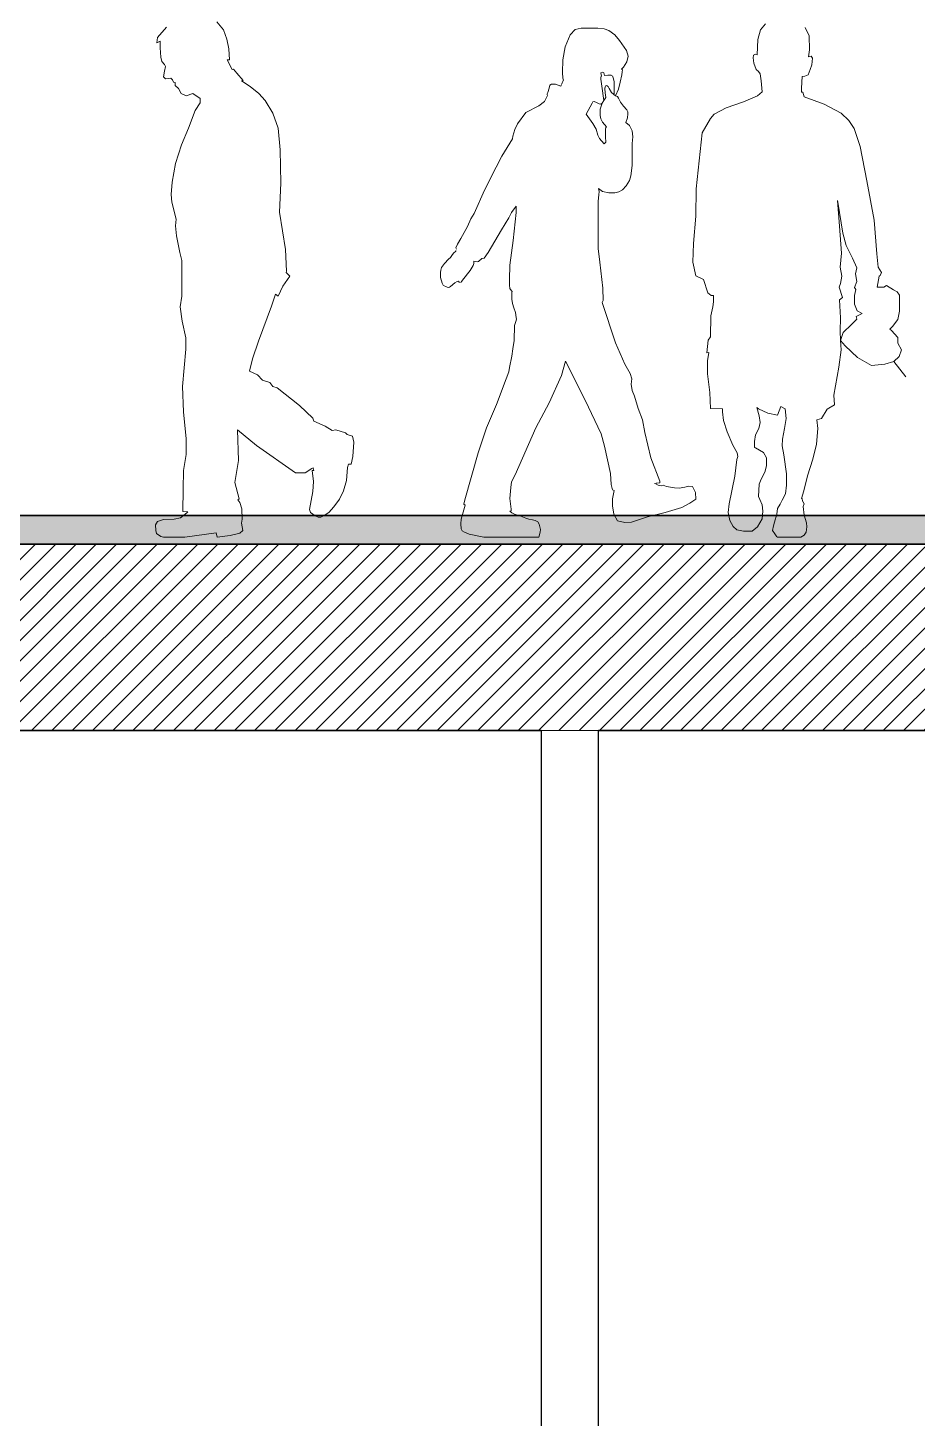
# Model space of a CAD drawing. Header units: centimetres. Extents: x -15511 to 6948, y 9649 to 14173.
# Drawn here: x -3761 to -3450.9, y 11325.2 to 11810 of the extents above; entities that cross this region are included whole.
import ezdxf

# ---------------------------------------------------------------- set-up
doc = ezdxf.new("R2010")
doc.units = ezdxf.units.CM
doc.header["$LTSCALE"] = 200
doc.linetypes.add('Dot 1mm', pattern=[0.1, 0, -0.1])
for name, color, linetype, lineweight in [('A-DETL', 90, 'Continuous', 9), ('A-FLOR', 192, 'Continuous', 9), ('A-FLOR-LEVL', 51, 'Continuous', 9), ('A-FLOR-PATT', 8, 'Continuous', 35), ('A-WALL', 113, 'Continuous', 9)]:
    doc.layers.add(name, color=color, linetype=linetype, lineweight=lineweight)

msp = doc.modelspace()

# ---------------------------------------------------------------- hatches: boundary and pattern name
at = {"layer": 'A-FLOR-PATT', "lineweight": 9}
h = msp.add_hatch(dxfattribs=at)
h.set_pattern_fill('FP_2', color=256, style=0, pattern_type=2)
h.set_pattern_definition([(50, (-4285.505, 12015), (72.8738, -6.3761), [7.62, -83.82]), (355, (-4285.505, 12015), (-14.097, 76.4224), [6.096, -67.056]), (100.451, (-4279.43, 12014.47), (58.777, 70.0469), [6.476, -71.236]), (46.184, (-4285.505, 12035.32), (108.4314, -16.8175), [11.43, -125.73]), (96.636, (-4276.47, 12033.92), (94.961, 98.971), [9.714, -106.854]), (351.184, (-4285.5, 12035.32), (94.9623, 98.9702), [9.144, -100.584]), (21, (-4275.345, 12030.24), (60.64565, -40.9065), [7.62, -83.82]), (326, (-4275.345, 12030.24), (24.7208, 73.6749), [6.096, -67.056]), (71.451, (-4270.29, 12026.83), (85.3669, 32.7687), [6.476, -71.236]), (37.5, (-4285.505, 12015), (1.23552, 33.82243), [3.353, -62.89, 3.353, -64.719, -67.31]), (37.5, (-4285.505, 12015), (1.23552, 33.82243), [-134.315, 3.353, -63.957]), (7.5, (-4285.505, 12015), (26.72815, 40.07255), [3.353, -35.458, 3.353, -61.366, -25.654]), (7.5, (-4285.505, 12015), (26.72815, 40.07255), [-103.53, 3.353, -22.301]), (327.5, (-4308.16, 12015), (54.23632, -2.29212), [3.353, -22.047, 3.353, -75.895, -105.156]), (327.5, (-4308.16, 12015), (54.23632, -2.29212), [-104.648, 3.353, -101.803]), (317.5, (-4318.32, 12015), (59.2516, 10.17014), [3.353, -29.667, 3.353, -49.276, -74.676]), (317.5, (-4318.32, 12015), (59.2516, 10.17014), [-85.649, 3.353, -71.323])])
h.paths.add_polyline_path([(-8532.22, 11630), (-6821.85, 11630), (-6821.85, 11640), (-8532.22, 11640), (-8532.22, 11638.01)], flags=0)
h.paths.add_polyline_path([(-4067.29, 11630), (-661.98, 11630), (-661.98, 11640), (-4091.98, 11640), (-4091.98, 11631.23), (-4086.98, 11631.23), (-4086.98, 11630)], flags=0)
h.paths.add_polyline_path([(-337.97, 11630), (-331.98, 11630), (-331.98, 11640), (-656.12, 11640), (-656.12, 11630), (-380.83, 11630)], flags=0)
h.paths.add_polyline_path([(-6811.98, 11630), (-4991.98, 11630), (-4991.98, 11640), (-6811.98, 11640)], flags=0)
h = msp.add_hatch(dxfattribs=at)
h.set_pattern_fill('FP_1', color=256, style=0, pattern_type=2)
h.set_pattern_definition([(45, (-4285.505, 12015), (-3.535534, 3.535534), [])])
h.paths.add_polyline_path([(-661.98, 11565), (-661.98, 11630), (-4086.98, 11630), (-4086.98, 11609.69), (-4091.98, 11609.69), (-4091.98, 11565), (-680.89, 11565)], flags=0)
h.paths.add_polyline_path([(-6661.98, 11565), (-4991.98, 11565), (-4991.98, 11630), (-6811.98, 11630), (-6811.98, 11565), (-6682.09, 11565)], flags=0)

# ---------------------------------------------------------------- linework, layer by layer
at = {"layer": 'A-DETL'}
for p, q in [((-3715.82, 11806.54), (-3712.7, 11810.17)), ((-3695.05, 11812.08), (-3692.77, 11809.23)), ((-3692.77, 11809.23), (-3691.56, 11806.06)), ((-3570.13, 11809.4), (-3571.86, 11807.5)), ((-3568.05, 11809.84), (-3570.13, 11809.4)), ((-3562.24, 11809.84), (-3568.05, 11809.84)), ((-3560.07, 11809.66), (-3562.24, 11809.84)), ((-3558.43, 11809.06), (-3560.07, 11809.66)), ((-3556.35, 11807.58), (-3558.43, 11809.06)), ((-3505.59, 11809.31), (-3506.5, 11805.88)), ((-3503.81, 11811.37), (-3505.59, 11809.31)), ((-3488.62, 11807.12), (-3489.97, 11810.11)), ((-3716.06, 11804.76), (-3715.82, 11806.54)), ((-3714.8, 11805.32), (-3716.06, 11804.76)), ((-3714.89, 11802.99), (-3714.8, 11805.32)), ((-3691.56, 11806.06), (-3690.93, 11802.64)), ((-3571.86, 11807.5), (-3573.6, 11803.34)), ((-3554.7, 11805.5), (-3556.35, 11807.58)), ((-3552.27, 11802.04), (-3554.7, 11805.5)), ((-3506.5, 11805.88), (-3506.73, 11800.57)), ((-3488.41, 11802.34), (-3488.62, 11807.12)), ((-3714.61, 11799.78), (-3714.89, 11802.99)), ((-3714.22, 11798.28), (-3714.61, 11799.78)), ((-3690.63, 11798.83), (-3691.44, 11798.78)), ((-3691.44, 11798.78), (-3689.73, 11795.48)), ((-3690.93, 11802.64), (-3690.63, 11798.83)), ((-3574.46, 11798.83), (-3574.55, 11794.41)), ((-3573.6, 11803.34), (-3574.46, 11798.83)), ((-3551.66, 11800.04), (-3552.27, 11802.04)), ((-3552.1, 11798.14), (-3551.66, 11800.04)), ((-3507.96, 11800.46), (-3508.11, 11799.46)), ((-3508.11, 11799.46), (-3507.81, 11797.68)), ((-3507.33, 11800.79), (-3507.96, 11800.46)), ((-3506.73, 11800.57), (-3507.33, 11800.79)), ((-3488.83, 11799.85), (-3488.41, 11802.34)), ((-3487.86, 11800.07), (-3488.83, 11799.85)), ((-3487.45, 11799.37), (-3487.86, 11800.07)), ((-3487.61, 11797.1), (-3487.45, 11799.37)), ((-3713.36, 11797.24), (-3714.22, 11798.28)), ((-3713.66, 11792.85), (-3713.39, 11794.81)), ((-3713.39, 11794.81), (-3713.03, 11796.5)), ((-3713.03, 11796.5), (-3713.36, 11797.24)), ((-3689.73, 11795.48), (-3689.24, 11795.56)), ((-3689.24, 11795.56), (-3688.16, 11794.21)), ((-3688.16, 11794.21), (-3685.91, 11791.59)), ((-3574.55, 11794.41), (-3574.46, 11792.41)), ((-3561.15, 11794.32), (-3560.58, 11794.46)), ((-3560.99, 11793.17), (-3561.15, 11794.32)), ((-3560.58, 11794.46), (-3560.16, 11794.23)), ((-3560.16, 11794.23), (-3559.95, 11793.35)), ((-3554.01, 11795.58), (-3553.31, 11796.23)), ((-3553.68, 11795.27), (-3554.01, 11795.58)), ((-3553.88, 11793.57), (-3553.78, 11794.59)), ((-3553.78, 11794.59), (-3553.68, 11795.27)), ((-3553.31, 11796.23), (-3552.1, 11798.14)), ((-3507.81, 11797.68), (-3507, 11795.45)), ((-3507, 11795.45), (-3506.18, 11794.78)), ((-3506.18, 11794.78), (-3505.65, 11793.97)), ((-3505.65, 11793.97), (-3505.31, 11791.46)), ((-3488.97, 11793.59), (-3488.27, 11795.41)), ((-3488.27, 11795.41), (-3487.61, 11797.1)), ((-3713, 11792.23), (-3713.66, 11792.85)), ((-3712.05, 11792.32), (-3713, 11792.23)), ((-3711.19, 11792.38), (-3712.05, 11792.32)), ((-3710.57, 11791.78), (-3711.19, 11792.38)), ((-3710.18, 11791.07), (-3710.57, 11791.78)), ((-3709.59, 11790.93), (-3710.18, 11791.07)), ((-3709.59, 11789.83), (-3709.59, 11790.93)), ((-3708.48, 11788.86), (-3709.59, 11789.83)), ((-3707.56, 11787.1), (-3708.48, 11788.86)), ((-3685.91, 11791.59), (-3686.45, 11791.52)), ((-3686.45, 11791.52), (-3683.5, 11789.47)), ((-3683.5, 11789.47), (-3680.49, 11787.03)), ((-3579.24, 11788.99), (-3579.67, 11787.47)), ((-3578.95, 11789.93), (-3579.24, 11788.99)), ((-3578.44, 11790.37), (-3578.95, 11789.93)), ((-3576.99, 11790.3), (-3578.44, 11790.37)), ((-3575.11, 11789.64), (-3576.99, 11790.3)), ((-3575.06, 11790.02), (-3575.11, 11789.64)), ((-3574.64, 11790.74), (-3574.92, 11790.24)), ((-3574.4, 11791.31), (-3574.64, 11790.74)), ((-3574.46, 11792.41), (-3574.2, 11791.72)), ((-3574.32, 11791.61), (-3574.4, 11791.31)), ((-3561.16, 11792.52), (-3561.04, 11793.12)), ((-3561.16, 11792.05), (-3561.16, 11792.52)), ((-3560.89, 11789.65), (-3561.16, 11792.05)), ((-3560.14, 11784.66), (-3560.89, 11789.65)), ((-3559.95, 11793.35), (-3558.82, 11793.44)), ((-3559.73, 11789.45), (-3559.78, 11788.76)), ((-3559.41, 11789.82), (-3559.73, 11789.45)), ((-3558.67, 11789.5), (-3559.2, 11789.82)), ((-3558.82, 11793.44), (-3557.61, 11793.41)), ((-3558.3, 11788.81), (-3558.67, 11789.5)), ((-3557.61, 11793.41), (-3557.37, 11793.38)), ((-3557.19, 11793.18), (-3556.86, 11792.58)), ((-3556.86, 11792.58), (-3556.57, 11791.28)), ((-3556.57, 11791.28), (-3556.54, 11788.94)), ((-3556.54, 11788.94), (-3556.54, 11786.98)), ((-3555.04, 11788.56), (-3554.51, 11790.99)), ((-3554.51, 11790.99), (-3553.88, 11793.57)), ((-3505.31, 11791.46), (-3504.97, 11787.6)), ((-3491.27, 11788.99), (-3491.04, 11792.96)), ((-3491.19, 11787.54), (-3491.27, 11788.99)), ((-3491.04, 11792.96), (-3490.09, 11793.06)), ((-3490.09, 11793.06), (-3488.97, 11793.59)), ((-3705.8, 11786.27), (-3707.56, 11787.1)), ((-3703.5, 11787.06), (-3705.8, 11786.27)), ((-3700.95, 11785.31), (-3703.5, 11787.06)), ((-3700.95, 11783.85), (-3700.95, 11785.31)), ((-3680.49, 11787.03), (-3678.21, 11784.67)), ((-3678.21, 11784.67), (-3675.6, 11780.2)), ((-3580.9, 11784.32), (-3582.82, 11782.8)), ((-3579.81, 11786.32), (-3580.9, 11784.32)), ((-3579.89, 11786.9), (-3579.96, 11786.61)), ((-3579.96, 11786.61), (-3579.81, 11786.32)), ((-3579.67, 11787.47), (-3579.89, 11786.9)), ((-3563.94, 11784.17), (-3564.19, 11783.76)), ((-3563.53, 11784.33), (-3563.94, 11784.17)), ((-3562.72, 11783.89), (-3563.53, 11784.33)), ((-3560.79, 11783.67), (-3560.14, 11784.66)), ((-3559.49, 11785.65), (-3560.14, 11784.66)), ((-3559.78, 11788.76), (-3559.67, 11787.27)), ((-3559.67, 11787.27), (-3559.49, 11785.65)), ((-3557.45, 11787.38), (-3558.3, 11788.81)), ((-3556.78, 11786.82), (-3557.45, 11787.38)), ((-3556.54, 11786.98), (-3556.78, 11786.82)), ((-3556.78, 11786.82), (-3556.12, 11786.26)), ((-3556.12, 11786.26), (-3555.04, 11788.56)), ((-3556.12, 11786.26), (-3555.38, 11786)), ((-3555.38, 11786), (-3555.06, 11785.42)), ((-3555.06, 11785.42), (-3554.37, 11784.04)), ((-3554.37, 11784.04), (-3553.31, 11782.71)), ((-3511.42, 11784.19), (-3517.47, 11782.05)), ((-3506.55, 11786.24), (-3511.42, 11784.19)), ((-3504.97, 11787.6), (-3506.55, 11786.24)), ((-3490.73, 11787.56), (-3491.19, 11787.54)), ((-3490.29, 11785.86), (-3490.73, 11787.56)), ((-3483.29, 11783.31), (-3490.29, 11785.86)), ((-3705.02, 11774.93), (-3702.62, 11781.11)), ((-3702.62, 11781.11), (-3700.95, 11783.85)), ((-3675.6, 11780.2), (-3673.73, 11774.93)), ((-3587.3, 11780.48), (-3590.26, 11776.48)), ((-3582.82, 11782.8), (-3587.3, 11780.48)), ((-3564.19, 11783.76), (-3566.35, 11779.88)), ((-3566.35, 11779.88), (-3563.97, 11776.62)), ((-3561.84, 11783.51), (-3562.72, 11783.89)), ((-3561.21, 11783.35), (-3561.84, 11783.51)), ((-3561.48, 11779.37), (-3561.42, 11781.6)), ((-3561.26, 11778.26), (-3561.48, 11779.37)), ((-3561.42, 11781.6), (-3560.79, 11783.67)), ((-3560.79, 11783.67), (-3561.21, 11783.35)), ((-3553.31, 11782.71), (-3552.15, 11781.39)), ((-3552.15, 11781.39), (-3551.83, 11780.7)), ((-3551.78, 11779.96), (-3551.88, 11778.58)), ((-3551.83, 11780.7), (-3551.78, 11779.96)), ((-3521.7, 11779.9), (-3522.93, 11778.4)), ((-3517.47, 11782.05), (-3521.7, 11779.9)), ((-3477.35, 11780.24), (-3483.29, 11783.31)), ((-3474.7, 11777.69), (-3477.35, 11780.24)), ((-3707.38, 11769.2), (-3705.02, 11774.93)), ((-3673.73, 11774.93), (-3673.01, 11767.43)), ((-3591.22, 11774.56), (-3591.94, 11772.17)), ((-3590.26, 11776.48), (-3591.22, 11774.56)), ((-3563.97, 11776.62), (-3562.81, 11774.6)), ((-3562.81, 11774.6), (-3562.24, 11772.57)), ((-3560.57, 11777.09), (-3561.26, 11778.26)), ((-3559.2, 11775.4), (-3560.57, 11777.09)), ((-3559.56, 11774.67), (-3559.49, 11775.25)), ((-3559.56, 11771.92), (-3559.56, 11774.67)), ((-3559.49, 11775.25), (-3559.2, 11775.4)), ((-3551.88, 11778.58), (-3552.52, 11776.93)), ((-3552.52, 11776.93), (-3551.17, 11775.9)), ((-3551.17, 11775.9), (-3550.23, 11774.02)), ((-3522.93, 11778.4), (-3525.88, 11773.39)), ((-3472.89, 11774.83), (-3474.7, 11777.69)), ((-3470.81, 11768.63), (-3472.89, 11774.83)), ((-3591.97, 11771.3), (-3595.71, 11765.26)), ((-3591.94, 11772.17), (-3591.97, 11771.3)), ((-3562.24, 11772.57), (-3561.66, 11771.34)), ((-3561.66, 11771.34), (-3560.93, 11770.55)), ((-3560.93, 11770.55), (-3560.01, 11769.51)), ((-3560.01, 11769.51), (-3559.41, 11770.11)), ((-3559.41, 11770.11), (-3559.56, 11771.92)), ((-3550.23, 11774.02), (-3550.01, 11771.99)), ((-3550.01, 11771.99), (-3550.23, 11769.61)), ((-3550.23, 11769.61), (-3550.23, 11761.94)), ((-3525.88, 11773.39), (-3527.97, 11753.88)), ((-3709.51, 11762.7), (-3707.38, 11769.2)), ((-3673.01, 11767.43), (-3672.81, 11755.83)), ((-3595.71, 11765.26), (-3597.73, 11761.43)), ((-3468.41, 11756.61), (-3470.81, 11768.63)), ((-3710.69, 11756.2), (-3709.51, 11762.7)), ((-3597.73, 11761.43), (-3601.78, 11753.33)), ((-3550.23, 11761.94), (-3550.73, 11758.39)), ((-3711.02, 11751.88), (-3710.69, 11756.2)), ((-3672.81, 11755.83), (-3673.28, 11745.66)), ((-3552.33, 11754.92), (-3553.7, 11753.47)), ((-3551.17, 11756.73), (-3552.33, 11754.92)), ((-3550.73, 11758.39), (-3551.17, 11756.73)), ((-3465.88, 11742.91), (-3468.41, 11756.61)), ((-3710.77, 11749.22), (-3711.02, 11751.88)), ((-3601.78, 11753.33), (-3605.4, 11745.24)), ((-3561.92, 11751.73), (-3562.18, 11749.59)), ((-3560.57, 11752.9), (-3562.02, 11753.91)), ((-3562.02, 11753.91), (-3561.74, 11752.89)), ((-3561.74, 11752.89), (-3561.92, 11751.73)), ((-3558.47, 11752.46), (-3560.57, 11752.9)), ((-3556.3, 11752.46), (-3558.47, 11752.46)), ((-3554.93, 11752.75), (-3556.3, 11752.46)), ((-3553.7, 11753.47), (-3554.93, 11752.75)), ((-3527.97, 11753.88), (-3528.1, 11744.27)), ((-3709.3, 11743.3), (-3710.77, 11749.22)), ((-3673.28, 11745.66), (-3671.2, 11732.7)), ((-3605.4, 11745.24), (-3606.57, 11743.42)), ((-3592.3, 11745.55), (-3593.26, 11743.74)), ((-3590.73, 11747.79), (-3592.3, 11745.55)), ((-3591.73, 11735.84), (-3590.75, 11745.57)), ((-3590.75, 11745.57), (-3590.73, 11747.79)), ((-3562.18, 11749.59), (-3562.18, 11745.66)), ((-3562.18, 11745.66), (-3562.09, 11737.62)), ((-3478, 11740.82), (-3478.68, 11749.73)), ((-3478.68, 11749.73), (-3478.55, 11749.15)), ((-3478.55, 11749.15), (-3476.88, 11738.41)), ((-3709.5, 11740.94), (-3709.3, 11743.3)), ((-3709.17, 11737.42), (-3709.5, 11740.94)), ((-3607.64, 11740.76), (-3609.98, 11736.5)), ((-3606.57, 11743.42), (-3607.64, 11740.76)), ((-3593.26, 11743.74), (-3595.81, 11739.59)), ((-3528.1, 11744.27), (-3528.93, 11734.74)), ((-3477.25, 11731.42), (-3478, 11740.82)), ((-3465, 11731.13), (-3465.88, 11742.91)), ((-3707.99, 11731.68), (-3709.17, 11737.42)), ((-3609.98, 11736.5), (-3611.15, 11734.58)), ((-3595.81, 11739.59), (-3600.5, 11731.6)), ((-3592.9, 11727.27), (-3591.73, 11735.84)), ((-3562.09, 11737.62), (-3562.18, 11733.07)), ((-3476.88, 11738.41), (-3475.7, 11734.13)), ((-3707.25, 11728.81), (-3707.99, 11731.68)), ((-3671.2, 11732.7), (-3670.8, 11725.13)), ((-3613.1, 11730.64), (-3612.63, 11731.43)), ((-3612.63, 11731.43), (-3611.75, 11732.05)), ((-3611.15, 11734.58), (-3611.79, 11733.3)), ((-3611.79, 11733.3), (-3611.48, 11732.76)), ((-3611.75, 11732.05), (-3611.71, 11732.39)), ((-3600.5, 11731.6), (-3601.88, 11729.68)), ((-3562.18, 11733.07), (-3561.56, 11728.25)), ((-3528.93, 11734.74), (-3529.07, 11728.23)), ((-3477.8, 11726.52), (-3477.25, 11731.42)), ((-3475.7, 11734.13), (-3473.48, 11729.69)), ((-3464.49, 11726.52), (-3465, 11731.13)), ((-3707.25, 11721.44), (-3707.25, 11728.81)), ((-3617.02, 11725.51), (-3616.76, 11726.45)), ((-3616.76, 11726.45), (-3615.76, 11727.85)), ((-3615.76, 11727.85), (-3614.33, 11729.26)), ((-3614.33, 11729.26), (-3613.65, 11729.91)), ((-3613.65, 11729.91), (-3613.1, 11730.64)), ((-3605.74, 11727.06), (-3606.79, 11725.39)), ((-3605.53, 11727.82), (-3605.74, 11727.06)), ((-3605.47, 11728.64), (-3605.53, 11727.82)), ((-3604.97, 11728.51), (-3605.47, 11728.64)), ((-3604.32, 11728.35), (-3604.97, 11728.51)), ((-3603.87, 11728.47), (-3604.32, 11728.35)), ((-3602.74, 11729.57), (-3603.87, 11728.47)), ((-3601.88, 11729.68), (-3602.74, 11729.57)), ((-3593.07, 11722.27), (-3592.9, 11727.27)), ((-3561.56, 11728.25), (-3560.49, 11719.23)), ((-3529.07, 11728.23), (-3528.05, 11723.47)), ((-3477.13, 11723.34), (-3477.8, 11726.52)), ((-3473.48, 11729.69), (-3471.99, 11726.29)), ((-3471.99, 11726.29), (-3472.41, 11724.26)), ((-3463.36, 11724.69), (-3464.49, 11726.52)), ((-3707.3, 11716.39), (-3707.25, 11721.44)), ((-3669.66, 11723.39), (-3672.09, 11719.93)), ((-3670.8, 11725.13), (-3670.88, 11724.71)), ((-3670.88, 11724.71), (-3669.66, 11723.39)), ((-3617.11, 11724.66), (-3617.02, 11725.51)), ((-3617.05, 11722.93), (-3617.11, 11724.66)), ((-3616.55, 11720.97), (-3617.05, 11722.93)), ((-3616.14, 11720.29), (-3616.55, 11720.97)), ((-3612.1, 11721.08), (-3613.59, 11719.74)), ((-3611.28, 11721.58), (-3612.1, 11721.08)), ((-3610.87, 11721.67), (-3611.28, 11721.58)), ((-3610.57, 11721.35), (-3610.87, 11721.67)), ((-3610.19, 11721.14), (-3610.57, 11721.35)), ((-3609.49, 11722.05), (-3609.9, 11721.35)), ((-3606.79, 11725.39), (-3609.49, 11722.05)), ((-3593.07, 11720.21), (-3593.07, 11722.27)), ((-3528.05, 11723.47), (-3525.37, 11722.24)), ((-3525.37, 11722.24), (-3523.88, 11717.61)), ((-3477.69, 11720.89), (-3477.13, 11723.34)), ((-3471.95, 11721.55), (-3472.78, 11719.46)), ((-3472.41, 11724.26), (-3471.95, 11721.55)), ((-3464.8, 11719.51), (-3464.2, 11723.39)), ((-3464.2, 11723.39), (-3463.84, 11723.61)), ((-3463.84, 11723.61), (-3463.36, 11724.69)), ((-3707.93, 11712.65), (-3707.3, 11716.39)), ((-3674.62, 11717.09), (-3676.07, 11712.9)), ((-3673.76, 11716.39), (-3674.62, 11717.09)), ((-3672.09, 11719.93), (-3673.76, 11716.39)), ((-3615.38, 11719.74), (-3616.14, 11720.29)), ((-3614.41, 11719.44), (-3615.38, 11719.74)), ((-3614, 11719.5), (-3614.41, 11719.44)), ((-3613.59, 11719.74), (-3614, 11719.5)), ((-3592.98, 11719.14), (-3593.07, 11720.21)), ((-3592.36, 11718.25), (-3592.98, 11719.14)), ((-3592.11, 11718.1), (-3592.36, 11718.25)), ((-3592.27, 11716.99), (-3592.19, 11717.7)), ((-3592.27, 11715.36), (-3592.27, 11716.99)), ((-3592.19, 11717.7), (-3592.11, 11718.1)), ((-3560.49, 11719.23), (-3560.4, 11714.86)), ((-3523.88, 11717.61), (-3522.79, 11716.69)), ((-3522.79, 11716.69), (-3521.96, 11716.66)), ((-3521.96, 11716.66), (-3521.91, 11714.44)), ((-3478.14, 11719.55), (-3477.69, 11720.89)), ((-3476.97, 11715.93), (-3478.14, 11719.55)), ((-3472.78, 11719.46), (-3472.28, 11718.75)), ((-3472.73, 11716.68), (-3472.78, 11713.65)), ((-3472.28, 11718.75), (-3472.73, 11716.68)), ((-3462.48, 11719.51), (-3464.8, 11719.51)), ((-3461.63, 11720.08), (-3462.48, 11719.51)), ((-3459.21, 11718.61), (-3461.63, 11720.08)), ((-3457.86, 11717.94), (-3459.21, 11718.61)), ((-3457.12, 11716.75), (-3457.86, 11717.94)), ((-3457.12, 11711.18), (-3457.12, 11716.75)), ((-3707.18, 11707.72), (-3707.93, 11712.65)), ((-3676.07, 11712.9), (-3680.62, 11700.78)), ((-3592.03, 11713.82), (-3592.27, 11715.36)), ((-3591.51, 11712.31), (-3592.03, 11713.82)), ((-3590.96, 11710.76), (-3591.51, 11712.31)), ((-3560.4, 11714.86), (-3560.75, 11714.23)), ((-3560.75, 11714.23), (-3556.12, 11700.17)), ((-3522.1, 11712.72), (-3522.89, 11709.61)), ((-3521.91, 11714.44), (-3522.1, 11712.72)), ((-3477.94, 11715.16), (-3476.97, 11715.93)), ((-3477.64, 11708.91), (-3477.94, 11715.16)), ((-3472.78, 11713.65), (-3471.79, 11711.36)), ((-3471.79, 11711.36), (-3470.07, 11710.33)), ((-3705.87, 11701.92), (-3707.18, 11707.72)), ((-3591.28, 11706.2), (-3590.88, 11707.59)), ((-3590.68, 11708.94), (-3590.96, 11710.76)), ((-3590.88, 11707.59), (-3590.64, 11708.38)), ((-3590.64, 11708.38), (-3590.68, 11708.94)), ((-3522.89, 11709.61), (-3522.98, 11702.21)), ((-3477.79, 11704.27), (-3477.64, 11708.91)), ((-3473.85, 11706.51), (-3476.67, 11703.8)), ((-3471.94, 11708.36), (-3473.85, 11706.51)), ((-3470.07, 11710.33), (-3472.22, 11709.38)), ((-3472.22, 11709.38), (-3471.94, 11708.36)), ((-3459.49, 11705.83), (-3457.69, 11708.31)), ((-3457.69, 11708.31), (-3457.12, 11711.18)), ((-3705.91, 11697.97), (-3705.87, 11701.92)), ((-3591.47, 11700.93), (-3591.28, 11706.2)), ((-3522.98, 11702.21), (-3523.82, 11701.02)), ((-3477.6, 11700.99), (-3477.79, 11704.27)), ((-3476.67, 11703.8), (-3477.6, 11700.99)), ((-3460.42, 11704.94), (-3459.49, 11705.83)), ((-3459.9, 11704.41), (-3460.42, 11704.94)), ((-3457.66, 11702.02), (-3459.9, 11704.41)), ((-3457.66, 11700.06), (-3457.66, 11702.02)), ((-3707.1, 11684.94), (-3705.91, 11697.97)), ((-3680.62, 11700.78), (-3682.63, 11694.62)), ((-3592.19, 11695.54), (-3591.83, 11698.07)), ((-3591.83, 11698.07), (-3591.47, 11700.93)), ((-3556.12, 11700.17), (-3552.82, 11692.76)), ((-3523.82, 11701.02), (-3524.23, 11696.7)), ((-3524.23, 11696.7), (-3523.53, 11696.76)), ((-3523.53, 11696.76), (-3523.96, 11693.92)), ((-3478.26, 11691.68), (-3477.4, 11697.71)), ((-3477.4, 11697.71), (-3477.6, 11700.99)), ((-3477.6, 11700.99), (-3476.06, 11699.14)), ((-3476.06, 11699.14), (-3471.71, 11695)), ((-3456.39, 11697.74), (-3457.66, 11700.06)), ((-3457.23, 11695.35), (-3456.39, 11697.74)), ((-3682.63, 11694.62), (-3683.75, 11690.28)), ((-3593.1, 11691.6), (-3592.19, 11695.54)), ((-3573.51, 11693.79), (-3574.93, 11688.77)), ((-3566.65, 11680.16), (-3573.51, 11693.79)), ((-3552.82, 11692.76), (-3550.92, 11689.47)), ((-3523.96, 11693.92), (-3524.05, 11689.39)), ((-3471.71, 11695), (-3466.86, 11692.26)), ((-3466.86, 11692.26), (-3462.15, 11692.75)), ((-3462.15, 11692.75), (-3459.06, 11693.59)), ((-3459.06, 11693.59), (-3457.23, 11695.35)), ((-3454.81, 11688.34), (-3459.06, 11693.59)), ((-3683.75, 11690.28), (-3680.93, 11689)), ((-3680.93, 11689), (-3679.16, 11687.12)), ((-3679.16, 11687.12), (-3676.63, 11686.27)), ((-3597.61, 11678.59), (-3594.26, 11687.61)), ((-3594.26, 11687.61), (-3593.23, 11690.06)), ((-3593.23, 11690.06), (-3593.1, 11691.6)), ((-3574.93, 11688.77), (-3579.18, 11679.23)), ((-3550.92, 11689.47), (-3550.43, 11687.6)), ((-3550.43, 11687.6), (-3550.62, 11685.7)), ((-3524.05, 11689.39), (-3523.16, 11682.8)), ((-3479.96, 11681.94), (-3478.26, 11691.68)), ((-3706.77, 11676.14), (-3707.1, 11684.94)), ((-3676.63, 11686.27), (-3675.53, 11684.91)), ((-3675.53, 11684.91), (-3674, 11684.49)), ((-3674, 11684.49), (-3666.32, 11678.33)), ((-3550.62, 11685.7), (-3550.25, 11683.58)), ((-3550.25, 11683.58), (-3549.41, 11681.52)), ((-3523.16, 11682.8), (-3522.92, 11677.24)), ((-3666.32, 11678.33), (-3661.64, 11673.86)), ((-3601.09, 11670.47), (-3597.61, 11678.59)), ((-3579.18, 11679.23), (-3583.82, 11670.47)), ((-3561.09, 11668.37), (-3566.65, 11680.16)), ((-3549.41, 11681.52), (-3548.23, 11677.2)), ((-3506.77, 11677.56), (-3506.28, 11677.08)), ((-3505.94, 11674.67), (-3506.77, 11677.56)), ((-3499.62, 11674.97), (-3498.47, 11677.98)), ((-3498.47, 11677.98), (-3496.89, 11677.13)), ((-3482.28, 11676.99), (-3479.78, 11678.49)), ((-3479.78, 11678.49), (-3479.96, 11681.94)), ((-3705.78, 11666.67), (-3706.77, 11676.14)), ((-3661.64, 11673.86), (-3661.32, 11672.86)), ((-3661.32, 11672.86), (-3657.27, 11671.13)), ((-3548.23, 11677.2), (-3546.65, 11673.26)), ((-3546.65, 11673.26), (-3545.81, 11668.84)), ((-3522.92, 11677.24), (-3518.73, 11677.12)), ((-3518.73, 11677.12), (-3518.8, 11676.04)), ((-3518.8, 11676.04), (-3518.38, 11673.09)), ((-3518.38, 11673.09), (-3517.15, 11669.07)), ((-3506.28, 11677.08), (-3503.03, 11675.65)), ((-3505.7, 11672.4), (-3505.94, 11674.67)), ((-3503.03, 11675.65), (-3499.62, 11674.97)), ((-3496.58, 11673.73), (-3497.11, 11670.28)), ((-3496.89, 11677.13), (-3496.58, 11673.73)), ((-3485.9, 11673.34), (-3484.29, 11673.74)), ((-3485.51, 11670.33), (-3485.9, 11673.34)), ((-3484.29, 11673.74), (-3482.28, 11676.99)), ((-3681.28, 11664.35), (-3687.91, 11669.79)), ((-3687.91, 11669.79), (-3687.5, 11659.11)), ((-3657.27, 11671.13), (-3654.93, 11669.59)), ((-3654.93, 11669.59), (-3653.57, 11669.86)), ((-3653.57, 11669.86), (-3650.24, 11668.78)), ((-3650.24, 11668.78), (-3649.63, 11668.2)), ((-3649.63, 11668.2), (-3647.74, 11667.61)), ((-3603.93, 11661.83), (-3601.09, 11670.47)), ((-3583.82, 11670.47), (-3591.04, 11654.1)), ((-3559.97, 11664.12), (-3561.09, 11668.37)), ((-3545.81, 11668.84), (-3543.78, 11660.09)), ((-3517.15, 11669.07), (-3515.22, 11664.51)), ((-3507.63, 11665.73), (-3507.23, 11668.05)), ((-3507.23, 11668.05), (-3506.09, 11670.27)), ((-3506.09, 11670.27), (-3505.7, 11672.4)), ((-3497.11, 11670.28), (-3497.84, 11666.58)), ((-3485.98, 11664.85), (-3485.51, 11670.33)), ((-3705.78, 11661.17), (-3705.78, 11666.67)), ((-3667.62, 11654.88), (-3681.28, 11664.35)), ((-3647.74, 11667.61), (-3647.34, 11665.52)), ((-3647.34, 11665.52), (-3647.64, 11660.49)), ((-3557.8, 11654.56), (-3559.97, 11664.12)), ((-3515.22, 11664.51), (-3513.64, 11661.77)), ((-3507.57, 11663.7), (-3507.63, 11665.73)), ((-3507.25, 11663.57), (-3507.57, 11663.7)), ((-3504.5, 11661.88), (-3507.25, 11663.57)), ((-3497.84, 11666.58), (-3497.96, 11664.27)), ((-3497.96, 11664.27), (-3497.42, 11661.15)), ((-3487.28, 11659.58), (-3485.98, 11664.85)), ((-3706.66, 11655.67), (-3705.78, 11661.17)), ((-3687.5, 11659.11), (-3688.79, 11651.4)), ((-3647.64, 11660.49), (-3648.24, 11657.85)), ((-3608.57, 11645.46), (-3603.93, 11661.83)), ((-3543.78, 11660.09), (-3540.69, 11651.92)), ((-3513.73, 11659.46), (-3514.44, 11653.65)), ((-3513.39, 11660.51), (-3513.73, 11659.46)), ((-3513.64, 11661.77), (-3513.39, 11660.51)), ((-3503.48, 11660.02), (-3504.5, 11661.88)), ((-3503.43, 11657.27), (-3503.48, 11660.02)), ((-3497.42, 11661.15), (-3496.49, 11654.42)), ((-3489.15, 11653.73), (-3487.28, 11659.58)), ((-3706.88, 11649.17), (-3706.66, 11655.67)), ((-3664.26, 11654.88), (-3667.62, 11654.88)), ((-3661.99, 11656.29), (-3664.26, 11654.88)), ((-3661.56, 11656.56), (-3661.99, 11656.29)), ((-3661.34, 11651.81), (-3661.89, 11655.64)), ((-3661.89, 11655.64), (-3661.31, 11655.64)), ((-3661.31, 11655.64), (-3661.56, 11656.56)), ((-3649.51, 11656.66), (-3649.92, 11652.15)), ((-3649.18, 11657.85), (-3649.51, 11656.66)), ((-3648.24, 11657.85), (-3649.18, 11657.85)), ((-3591.04, 11654.1), (-3592.33, 11651.65)), ((-3557.61, 11650.74), (-3557.8, 11654.56)), ((-3514.44, 11653.65), (-3516.5, 11644.02)), ((-3505.31, 11652.67), (-3503.98, 11655)), ((-3503.98, 11655), (-3503.43, 11657.27)), ((-3496.49, 11654.42), (-3496.45, 11650.56)), ((-3490.47, 11648.59), (-3489.15, 11653.73)), ((-3706.9, 11641.4), (-3706.88, 11649.17)), ((-3688.79, 11651.4), (-3687.3, 11645.74)), ((-3662.78, 11642.08), (-3661.62, 11648.31)), ((-3661.62, 11648.31), (-3661.34, 11651.81)), ((-3650.92, 11648.6), (-3652.29, 11645.7)), ((-3649.92, 11652.15), (-3650.92, 11648.6)), ((-3592.59, 11649.72), (-3592.97, 11645.85)), ((-3592.33, 11651.65), (-3592.59, 11649.72)), ((-3557.19, 11648.93), (-3557.61, 11650.74)), ((-3556.52, 11648.61), (-3557.19, 11648.93)), ((-3557.09, 11645.78), (-3556.52, 11648.61)), ((-3542.47, 11651.12), (-3541.94, 11651.23)), ((-3540.66, 11651.29), (-3541.94, 11651.23)), ((-3541.94, 11651.23), (-3541.9, 11650.88)), ((-3541.77, 11650.79), (-3540.92, 11650.44)), ((-3540.92, 11650.44), (-3540.05, 11650.33)), ((-3540.69, 11651.92), (-3540.66, 11651.29)), ((-3540.05, 11650.33), (-3539.45, 11650.49)), ((-3539.45, 11650.49), (-3538.27, 11650.03)), ((-3538.27, 11650.03), (-3535.55, 11649.54)), ((-3535.55, 11649.54), (-3533.87, 11649.44)), ((-3533.87, 11649.44), (-3531.95, 11649.79)), ((-3531.95, 11649.79), (-3530.5, 11650.23)), ((-3530.5, 11650.23), (-3529.21, 11650.08)), ((-3529.21, 11650.08), (-3528.17, 11647.95)), ((-3506.27, 11646.56), (-3506.04, 11650.86)), ((-3506.04, 11650.86), (-3505.31, 11652.67)), ((-3496.45, 11650.56), (-3496.86, 11647.45)), ((-3491.29, 11645.88), (-3490.47, 11648.59)), ((-3687.3, 11645.74), (-3687.8, 11645.39)), ((-3687.8, 11645.39), (-3687.09, 11644.47)), ((-3687.09, 11644.47), (-3686.37, 11642.33)), ((-3652.29, 11645.7), (-3654.27, 11643)), ((-3609.45, 11640.28), (-3608.51, 11643.56)), ((-3608.96, 11643.92), (-3608.57, 11645.46)), ((-3608.51, 11643.56), (-3608.96, 11643.92)), ((-3592.97, 11645.85), (-3592.46, 11642.11)), ((-3557.12, 11643.32), (-3557.09, 11645.78)), ((-3530.15, 11644.25), (-3532.92, 11642.72)), ((-3528.08, 11645.69), (-3530.15, 11644.25)), ((-3528.17, 11647.95), (-3528.08, 11645.69)), ((-3516.5, 11644.02), (-3516.77, 11641.04)), ((-3505.76, 11645.48), (-3506.27, 11646.56)), ((-3504.91, 11643.67), (-3505.76, 11645.48)), ((-3504.74, 11641.48), (-3504.91, 11643.67)), ((-3498.66, 11643.86), (-3499.65, 11642.39)), ((-3497.93, 11645.29), (-3498.66, 11643.86)), ((-3496.86, 11647.45), (-3497.93, 11645.29)), ((-3491.01, 11645.92), (-3491.29, 11645.88)), ((-3490.93, 11644.98), (-3491.01, 11645.92)), ((-3490.29, 11643.96), (-3490.72, 11644.88)), ((-3490.63, 11643.07), (-3490.29, 11643.96)), ((-3713.7, 11638.51), (-3709.92, 11638.72)), ((-3709.92, 11638.72), (-3707.82, 11639.18)), ((-3707.82, 11639.18), (-3705.6, 11640.9)), ((-3705.26, 11641.18), (-3706.9, 11641.4)), ((-3705.6, 11640.9), (-3705.26, 11641.18)), ((-3686.25, 11638.72), (-3686.5, 11637.33)), ((-3686.37, 11642.33), (-3686.25, 11638.72)), ((-3662.39, 11641.03), (-3662.78, 11642.08)), ((-3660.84, 11639.8), (-3662.39, 11641.03)), ((-3659.78, 11639.39), (-3660.84, 11639.8)), ((-3658.88, 11639.41), (-3659.78, 11639.39)), ((-3657.36, 11640.15), (-3658.88, 11639.41)), ((-3656.05, 11641.02), (-3657.36, 11640.15)), ((-3654.27, 11643), (-3656.05, 11641.02)), ((-3610.02, 11636.99), (-3609.85, 11638.62)), ((-3609.85, 11638.62), (-3609.45, 11640.28)), ((-3592.46, 11641.6), (-3592.97, 11641.47)), ((-3592.97, 11641.47), (-3592.23, 11640.88)), ((-3592.46, 11642.11), (-3592.46, 11641.6)), ((-3592.23, 11640.88), (-3591.35, 11640.45)), ((-3591.35, 11640.45), (-3589.12, 11639.69)), ((-3589.12, 11639.69), (-3587.31, 11639.07)), ((-3587.31, 11639.07), (-3586.27, 11638.67)), ((-3586.27, 11638.67), (-3585.08, 11638.42)), ((-3556.69, 11640.45), (-3557.12, 11643.32)), ((-3555.45, 11638.12), (-3556.69, 11640.45)), ((-3544.99, 11639.5), (-3550.47, 11637.59)), ((-3538.82, 11641.05), (-3544.99, 11639.5)), ((-3532.92, 11642.72), (-3538.82, 11641.05)), ((-3516.77, 11641.04), (-3516.18, 11638.18)), ((-3506.56, 11636.02), (-3505, 11638.81)), ((-3505, 11638.81), (-3504.74, 11641.48)), ((-3499.87, 11640.41), (-3500.64, 11637.58)), ((-3499.65, 11642.39), (-3499.87, 11640.41)), ((-3490.27, 11640.06), (-3490.63, 11643.07)), ((-3489.47, 11637.45), (-3490.27, 11640.06)), ((-3716.47, 11636.7), (-3715.8, 11637.84)), ((-3716.38, 11634.69), (-3716.47, 11636.7)), ((-3716.12, 11633.73), (-3716.38, 11634.69)), ((-3714.59, 11632.63), (-3716.12, 11633.73)), ((-3715.8, 11637.84), (-3713.7, 11638.51)), ((-3695.28, 11633.87), (-3706.29, 11632.35)), ((-3695.03, 11632.35), (-3695.28, 11633.87)), ((-3687.08, 11633.77), (-3690.47, 11633.03)), ((-3686.05, 11634.75), (-3687.08, 11633.77)), ((-3686.5, 11637.33), (-3686.05, 11634.75)), ((-3609.96, 11635.3), (-3610.02, 11636.99)), ((-3609.56, 11634.64), (-3609.96, 11635.3)), ((-3608.79, 11634.12), (-3609.56, 11634.64)), ((-3607.1, 11633.43), (-3608.79, 11634.12)), ((-3585.08, 11638.42), (-3584.15, 11638.25)), ((-3584.15, 11638.25), (-3583.22, 11637.77)), ((-3583.22, 11637.77), (-3582.68, 11636.92)), ((-3582.37, 11634.1), (-3582.8, 11632.35)), ((-3582.68, 11636.92), (-3582.43, 11636.05)), ((-3582.43, 11636.05), (-3582.29, 11635.06)), ((-3582.29, 11635.06), (-3582.37, 11634.1)), ((-3552.89, 11637.46), (-3555.45, 11638.12)), ((-3550.47, 11637.59), (-3552.89, 11637.46)), ((-3516.18, 11638.18), (-3515.02, 11636.06)), ((-3515.02, 11636.06), (-3513.84, 11634.95)), ((-3513.84, 11634.95), (-3511.42, 11634.47)), ((-3511.42, 11634.47), (-3508.41, 11634.54)), ((-3508.41, 11634.54), (-3506.56, 11636.02)), ((-3501.01, 11636.32), (-3501.34, 11634.68)), ((-3501.34, 11634.68), (-3500.59, 11633.52)), ((-3500.64, 11637.58), (-3501.01, 11636.32)), ((-3490.36, 11633.14), (-3489.61, 11634.15)), ((-3489.61, 11634.15), (-3489.42, 11635.98)), ((-3489.42, 11635.98), (-3489.47, 11637.45)), ((-3713.65, 11632.35), (-3714.59, 11632.63)), ((-3706.29, 11632.35), (-3713.65, 11632.35)), ((-3690.47, 11633.03), (-3695.03, 11632.35)), ((-3602.03, 11632.4), (-3607.1, 11633.43)), ((-3598.22, 11632.35), (-3602.03, 11632.4)), ((-3582.8, 11632.35), (-3598.22, 11632.35)), ((-3500.59, 11633.52), (-3499.84, 11632.53)), ((-3499.75, 11632.35), (-3491.47, 11632.35)), ((-3491.47, 11632.35), (-3490.36, 11633.14))]:
    msp.add_line(p, q, dxfattribs=at)
at = {"layer": 'A-FLOR', "lineweight": 35}
for p, q in [((-661.98, 11640), (-4091.98, 11640)), ((-661.98, 11630), (-4086.98, 11630)), ((-3836.98, 11565), (-3581.98, 11565)), ((-3561.98, 11565), (-3056.98, 11565))]:
    msp.add_line(p, q, dxfattribs=at)
at = {"layer": 'A-FLOR-LEVL', "linetype": 'Dot 1mm'}
msp.add_line((-15511.05, 11630), (6947.94, 11630), dxfattribs=at)
at = {"layer": 'A-WALL', "lineweight": 25}
for p, q in [((-3581.98, 11565), (-3581.98, 10935)), ((-3561.98, 10935), (-3561.98, 11565))]:
    msp.add_line(p, q, dxfattribs=at)
at = {"layer": 'A-WALL'}
msp.add_line((-3561.98, 11565), (-3581.98, 11565), dxfattribs=at)

doc.saveas('drawing.dxf')
